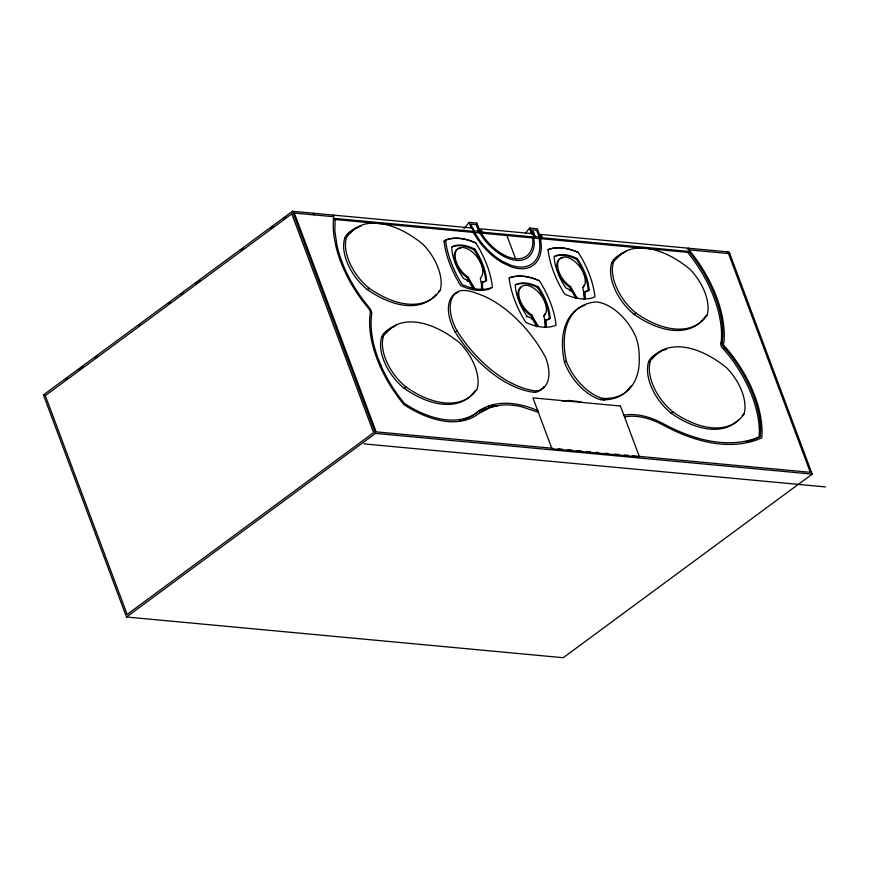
<?xml version="1.0" encoding="UTF-8"?>
<svg xmlns="http://www.w3.org/2000/svg" width="869" height="869" viewBox="0 0 869 869"><rect width="100%" height="100%" fill="white"/><g stroke="black" fill="none" stroke-linecap="round" stroke-linejoin="round"><path stroke-width="1.3" d="M333.859 219.39L687.661 252.368L692.658 258.832A99.685 56.344 53.6 0 1 721.563 336.14L721.183 342.549A4.627 2.618 53.6 0 0 723.519 349.077L729.134 355.834A94.634 53.487 53.6 0 1 759.343 431.165L759.126 437.313L760.386 436.379L760.614 430.242A94.634 53.487 53.6 0 0 730.405 354.9L724.779 348.143A4.627 2.618 53.6 0 1 722.367 341.691L722.823 335.206A99.685 56.344 53.6 0 0 693.929 257.908L688.921 251.445L541.898 237.737L540.637 238.671M482.284 288.888L481.48 289.573L481.578 282.588L482.425 281.969A39.561 22.366 53.6 0 0 486.553 280.459A47.643 26.928 53.6 0 0 474.843 249.142A46.437 26.244 53.6 0 0 451.652 246.926A44.819 25.331 53.6 0 0 463.394 278.362A48.382 27.341 53.6 0 0 468.76 280.654L474.289 288.15L468.076 277.026A18.488 10.45 53.6 0 1 455.53 252.401A18.488 10.45 53.6 0 1 474.659 254.182A18.488 10.45 53.6 0 1 480.275 278.167L482.567 289.105L482.425 281.969M545.917 326.777L543.918 316.044A18.488 10.45 53.6 0 0 538.291 292.06A18.488 10.45 53.6 0 0 519.162 290.279A18.488 10.45 53.6 0 0 531.719 314.904L537.922 326.027L532.393 318.532A48.382 27.341 53.6 0 1 527.038 316.24A44.819 25.331 53.6 0 1 515.284 284.815A46.437 26.244 53.6 0 1 538.476 287.031A47.643 26.928 53.6 0 1 550.186 318.336A39.561 22.366 53.6 0 1 546.058 319.846L546.34 326.907L545.091 327.483M576.375 297.687L571.27 290.213A48.382 27.341 53.6 0 1 565.915 287.921A44.819 25.331 53.6 0 1 554.161 256.485A46.437 26.244 53.6 0 1 577.364 258.701A47.643 26.928 53.6 0 1 589.073 290.018A39.561 22.366 53.6 0 1 584.935 291.517L584.098 292.147L584.294 299.284L584.804 298.447L582.795 287.715A18.488 10.45 53.6 0 0 577.179 263.741A18.488 10.45 53.6 0 0 558.039 261.96A18.488 10.45 53.6 0 0 570.596 286.585L576.81 297.709L575.484 298.284L576.81 297.709M346.633 237.172L345.808 240.3A40.256 22.757 53.6 0 0 369.108 288.215A93.711 52.966 53.6 0 0 440.159 290.3A40.756 23.039 53.6 0 0 422.964 244.287A90.191 50.978 53.6 0 0 359.723 225.907L354.661 228.743L344.83 238.508L348.469 233.848L352.857 230.079L357.919 227.243A90.191 50.978 53.6 0 1 361.254 226.005M383.577 335.977L382.751 339.106A40.256 22.757 53.6 0 0 406.04 387.02A93.711 52.966 53.6 0 0 477.103 389.106A40.756 23.039 53.6 0 0 459.897 343.092A90.191 50.978 53.6 0 0 396.666 324.713L391.604 327.548L381.773 337.313L385.412 332.653L389.801 328.884L394.852 326.049M613.536 262.058L612.71 265.175A40.256 22.757 53.6 0 0 636.01 313.09A93.711 52.966 53.6 0 0 707.073 315.186A40.756 23.039 53.6 0 0 689.867 269.173A90.191 50.978 53.6 0 0 626.625 250.793L621.574 253.629L611.733 263.394L615.382 258.734L619.76 254.965L624.822 252.129M650.479 360.863L649.654 363.981A40.256 22.757 53.6 0 0 672.954 411.895A93.711 52.966 53.6 0 0 744.005 413.992A40.756 23.039 53.6 0 0 726.81 367.978A90.191 50.978 53.6 0 0 663.568 349.599L658.506 352.434L648.676 362.199L652.326 357.539L656.703 353.77L661.765 350.935M481.839 289.692L482.708 288.986M463.97 228.623L469.086 222.41L476.777 223.127L479.981 231.415L473.464 230.806L470.987 224.191L476.114 224.669L478.591 231.284L483.718 238.801A43.026 24.321 53.6 0 0 516.197 260.352A43.026 24.321 53.6 0 0 534.316 243.526L533.251 233.728L480.622 228.829L482.404 232.186L533.946 236.998L532.675 237.921L532.893 242.603A41.115 23.235 53.6 0 1 515.567 258.68A41.115 23.235 53.6 0 1 484.544 238.095L479.742 231.067L476.777 223.127M525.332 233.229L529.623 228.058L537.314 228.775L540.518 237.346L541.333 246.579A52.173 29.492 53.6 0 1 511.178 266.816L502.64 262.873A52.173 29.492 53.6 0 1 478.569 240.724L473.192 232.381L474.452 231.447L472.823 228.102L292.451 211.286L43.45 394.895L126.494 617.001L563.221 657.714L812.211 474.105L729.167 251.999L541.05 234.456L539.052 235.933M721.107 342.625L722.443 341.626M538.422 410.852L532.588 408.517A124.137 70.161 53.6 0 0 499.349 403.585C490.051 404.617 481.068 408.332 474.094 414.654A112.753 63.73 53.6 0 1 470.216 416.848M65.62 379.612L67.804 378.004M78.71 369.955L83.076 366.74M95.069 357.898L97.252 356.29M138.692 325.734L140.876 324.115M168.141 304.02L170.324 302.412M181.23 294.363L183.402 292.755M195.406 283.913L199.761 280.698M241.202 250.131L243.385 248.523M270.65 228.417L272.833 226.809M283.739 218.771L285.923 217.163M357.235 227.624C351.033 230.013 344.678 234.478 343.994 241.625A40.256 22.757 53.6 0 0 367.294 289.551L369.108 288.215M461.265 231.263L462.525 230.339M479.243 231.958L481.241 230.481M481.144 233.12L482.404 232.186M452.336 246.861A46.437 26.244 53.6 0 1 474.007 249.772L474.843 249.142M508.169 234.587L506.909 235.521L515.567 258.68M438.356 291.636L440.159 290.3M395.982 325.104C389.79 328.808 381.534 332.034 380.937 340.431A40.256 22.757 53.6 0 0 404.237 388.356A93.711 52.966 53.6 0 0 475.3 390.442M473.811 288.106L472.964 288.725L467.24 277.645L468.076 277.026M467.913 281.274L468.76 280.654M540.518 237.346L541.778 236.411L541.05 234.456M473.453 288.769L474.289 288.15M486.553 280.459L485.706 281.078A47.643 26.928 53.6 0 0 474.007 249.772M455.139 332.012L456.942 330.676A40.256 22.757 53.6 0 1 459.875 290.822C468.337 289.236 476.831 293.45 484.62 296.372A90.191 50.978 53.6 0 1 545.428 357.126A40.756 23.039 53.6 0 1 536.705 391.061L534.902 392.397A93.711 52.966 53.6 0 1 455.139 332.012A40.256 22.757 53.6 0 1 458.072 292.158M515.98 284.739A46.437 26.244 53.6 0 1 537.639 287.65L538.476 287.031M554.856 256.42A46.437 26.244 53.6 0 1 576.516 259.32L577.364 258.701M404.237 388.356L406.04 387.02M526.19 316.859L527.038 316.24M537.444 325.984L536.597 326.603L530.872 315.523L531.719 314.904M575.962 298.328L569.76 287.204L570.596 286.585M126.494 617.001L375.484 433.392L812.211 474.105M531.546 319.151L532.393 318.532M570.433 290.833L571.27 290.213M625.952 251.174C619.76 254.889 611.504 258.115 610.896 266.511A40.256 22.757 53.6 0 0 634.196 314.426A93.711 52.966 53.6 0 0 705.259 316.522L707.073 315.186M545.08 327.396L545.211 320.465L546.058 319.846M537.085 326.646L537.922 326.027M548.708 319.292A39.561 22.366 53.6 0 0 549.349 318.966L550.186 318.336M589.073 290.018L588.226 290.637A47.643 26.928 53.6 0 0 576.516 259.32M545.504 327.428L546.34 326.863M584.392 299.164L585.228 298.491L584.935 291.517M687.173 249.131L688.433 248.197L689.052 249.859A101.586 57.419 53.6 0 1 723.844 342.897A2.716 1.532 53.6 0 0 723.605 344.917A2.716 1.532 53.6 0 0 725.43 347.133A96.535 54.562 53.6 0 1 761.787 437.824C747.851 444.255 732.078 445.515 716.979 443.635A193.114 109.157 53.6 0 1 663.655 425.343A92.136 52.075 53.6 0 0 624.507 416.914M687.661 252.368L688.921 251.445M476.288 412.971L477.548 412.036M479.807 410.298L478.547 411.233L485.999 407.42M489.41 405.78L488.15 406.703L490.159 405.53M492.06 405.606L493.331 404.672M564.481 362.254L566.284 360.928A93.711 52.966 53.6 0 1 595.852 301.934A40.256 22.757 53.6 0 1 635.543 336.238C639.215 345.145 639.541 355.084 639.149 364.6A90.191 50.978 53.6 0 1 602.347 398.328L600.544 399.664A40.756 23.039 53.6 0 1 564.481 362.254A93.711 52.966 53.6 0 1 584.989 305.149M634.196 314.426L636.01 313.09M662.884 349.979C656.692 353.694 648.448 356.92 647.839 365.317A40.256 22.757 53.6 0 0 671.14 413.231A93.711 52.966 53.6 0 0 738.715 419.651M723.692 349.197L724.952 348.263M671.14 413.231L672.954 411.895M742.202 415.328L744.005 413.992M478.689 413.557L490.768 407.246L500.153 405.236A122.236 69.085 53.6 0 1 521.389 406.681L538.769 412.449M760.386 436.379C744.049 443.853 725.354 444.07 707.985 440.594A191.332 108.147 53.6 0 1 663.558 423.844A93.993 53.128 53.6 0 0 623.638 415.273M754.216 439.29L757.898 437.813M746.08 441.756L752.989 439.79M493.201 405.302L493.831 405.204M497.85 405.617C489.986 406.703 482.436 410.027 476.451 415.273A114.654 64.806 53.6 0 1 404.031 404.682A96.839 54.736 53.6 0 1 380.101 366.381L376.831 358.397A96.839 54.736 53.6 0 1 370.14 314.013A5.518 3.118 53.6 0 0 367.663 307.398L362.004 300.196A96.839 54.736 53.6 0 1 335.695 245.362L334.25 237.737A96.839 54.736 53.6 0 1 333.761 216.739L333.142 215.077M561.863 401.011L569.021 400.479L577.537 401.38A90.322 51.054 53.6 0 1 581.98 402.401M294.341 213.057L333.761 216.739M689.052 249.859L729.786 253.65M540.409 237.052L534 236.455L531.524 229.829L536.651 230.307L539.128 236.933L539.899 245.721A50.261 28.405 53.6 0 1 510.853 265.219L502.63 261.417A50.261 28.405 53.6 0 1 479.438 240.083L473.464 230.806M474.452 231.447L335.119 218.456L334.858 231.111L337.074 245.786A94.938 53.661 53.6 0 0 362.862 299.544L368.804 307.007A7.43 4.193 53.6 0 1 371.66 314.654L371.541 315.067A94.851 53.617 53.6 0 0 378.124 358.517L381.317 366.349A94.938 53.661 53.6 0 0 399.229 396.829L404.487 403.52L411.45 407.767A112.753 63.73 53.6 0 0 475.354 413.72M43.45 394.895L44.732 395.015M552.782 448.317L376.147 431.85L293.722 211.406M558.17 448.828L562.221 449.197M567.609 449.707L571.661 450.077M577.049 450.587L581.1 450.957M586.488 451.467L590.54 451.837M595.928 452.347L598.622 452.597M605.367 453.227L608.061 453.477M614.807 454.107L618.847 454.476M624.246 454.987L628.287 455.356M632.328 455.736L810.31 472.323L727.885 251.88M363.992 443.896L825.55 486.922M379.731 365.469L381.111 365.838M602.13 399.229L604.466 400.153M533.425 231.599L535.402 236.911M531.741 233.728L529.623 228.058L531.752 233.957M469.086 222.41L471.15 227.928M313.437 213.242L314.057 214.893M292.451 211.286L375.484 433.392M541.778 236.411L541.898 237.737M469.206 417.326A112.753 63.73 53.6 0 1 463.872 419.292M461.613 419.868A112.753 63.73 53.6 0 1 459.299 420.335M444.048 241.18A75.179 42.494 53.6 0 1 446.177 240.496A69.933 39.529 53.6 0 0 444.048 241.18A79.427 44.895 53.6 0 0 460.646 285.575A68.358 38.638 53.6 0 0 490.931 288.389M602.347 398.328A40.756 23.039 53.6 0 1 566.284 360.928M630.97 385.934A90.191 50.978 53.6 0 1 600.544 399.664M536.705 391.061A93.711 52.966 53.6 0 1 456.942 330.676M543.983 386.629A40.756 23.039 53.6 0 1 534.902 392.397M436.336 294.319A93.711 52.966 53.6 0 1 367.294 289.551M662.851 350.479A90.191 50.978 53.6 0 1 666.251 349.36M445.515 240.094A79.427 44.895 53.6 0 0 462.112 284.489A68.358 38.638 53.6 0 0 492.397 287.313A76.331 43.146 53.6 0 0 475.799 242.918A69.933 39.529 53.6 0 0 445.515 240.094A75.179 42.494 53.6 0 1 475.799 242.918M485.391 281.252A39.561 22.366 53.6 0 1 483.74 281.99M482.675 282.327A39.561 22.366 53.6 0 1 481.578 282.588M467.24 277.645A18.488 10.45 53.6 0 1 454.693 259.842A18.488 10.45 53.6 0 1 460.776 248.089M467.479 281.121A48.382 27.341 53.6 0 1 467.033 280.959M548.035 249.653A79.427 44.895 53.6 0 0 564.633 294.048A68.358 38.638 53.6 0 0 594.917 296.872A76.331 43.146 53.6 0 0 578.319 252.477A75.179 42.494 53.6 0 0 548.035 249.653A69.933 39.529 53.6 0 1 578.319 252.477M587.911 290.811A39.561 22.366 53.6 0 1 586.249 291.549M585.195 291.886A39.561 22.366 53.6 0 1 584.098 292.147M569.76 287.204A18.488 10.45 53.6 0 1 557.214 269.39A18.488 10.45 53.6 0 1 563.297 257.648M583.903 285.325A18.488 10.45 53.6 0 1 582.741 287.509M569.988 290.68A48.382 27.341 53.6 0 1 569.553 290.518M509.147 277.971A79.427 44.895 53.6 0 0 525.745 322.366A68.358 38.638 53.6 0 0 556.03 325.191A76.331 43.146 53.6 0 0 539.432 280.796A69.933 39.529 53.6 0 0 509.147 277.971A75.179 42.494 53.6 0 1 539.432 280.796M537.639 287.65A47.643 26.928 53.6 0 1 549.349 318.966M548.046 319.596A39.561 22.366 53.6 0 1 545.211 320.465M530.872 315.523A18.488 10.45 53.6 0 1 519.065 300.326A18.488 10.45 53.6 0 1 521.009 287.031M545.026 313.655A18.488 10.45 53.6 0 1 543.864 315.838M291.799 213.872L45.329 395.623L127.135 614.416L373.605 432.664L291.799 213.872M489.508 408.169L489.508 408.169M620.433 406.019L532.925 397.861L551.967 448.795L639.475 456.953L620.433 406.019"/></g></svg>
